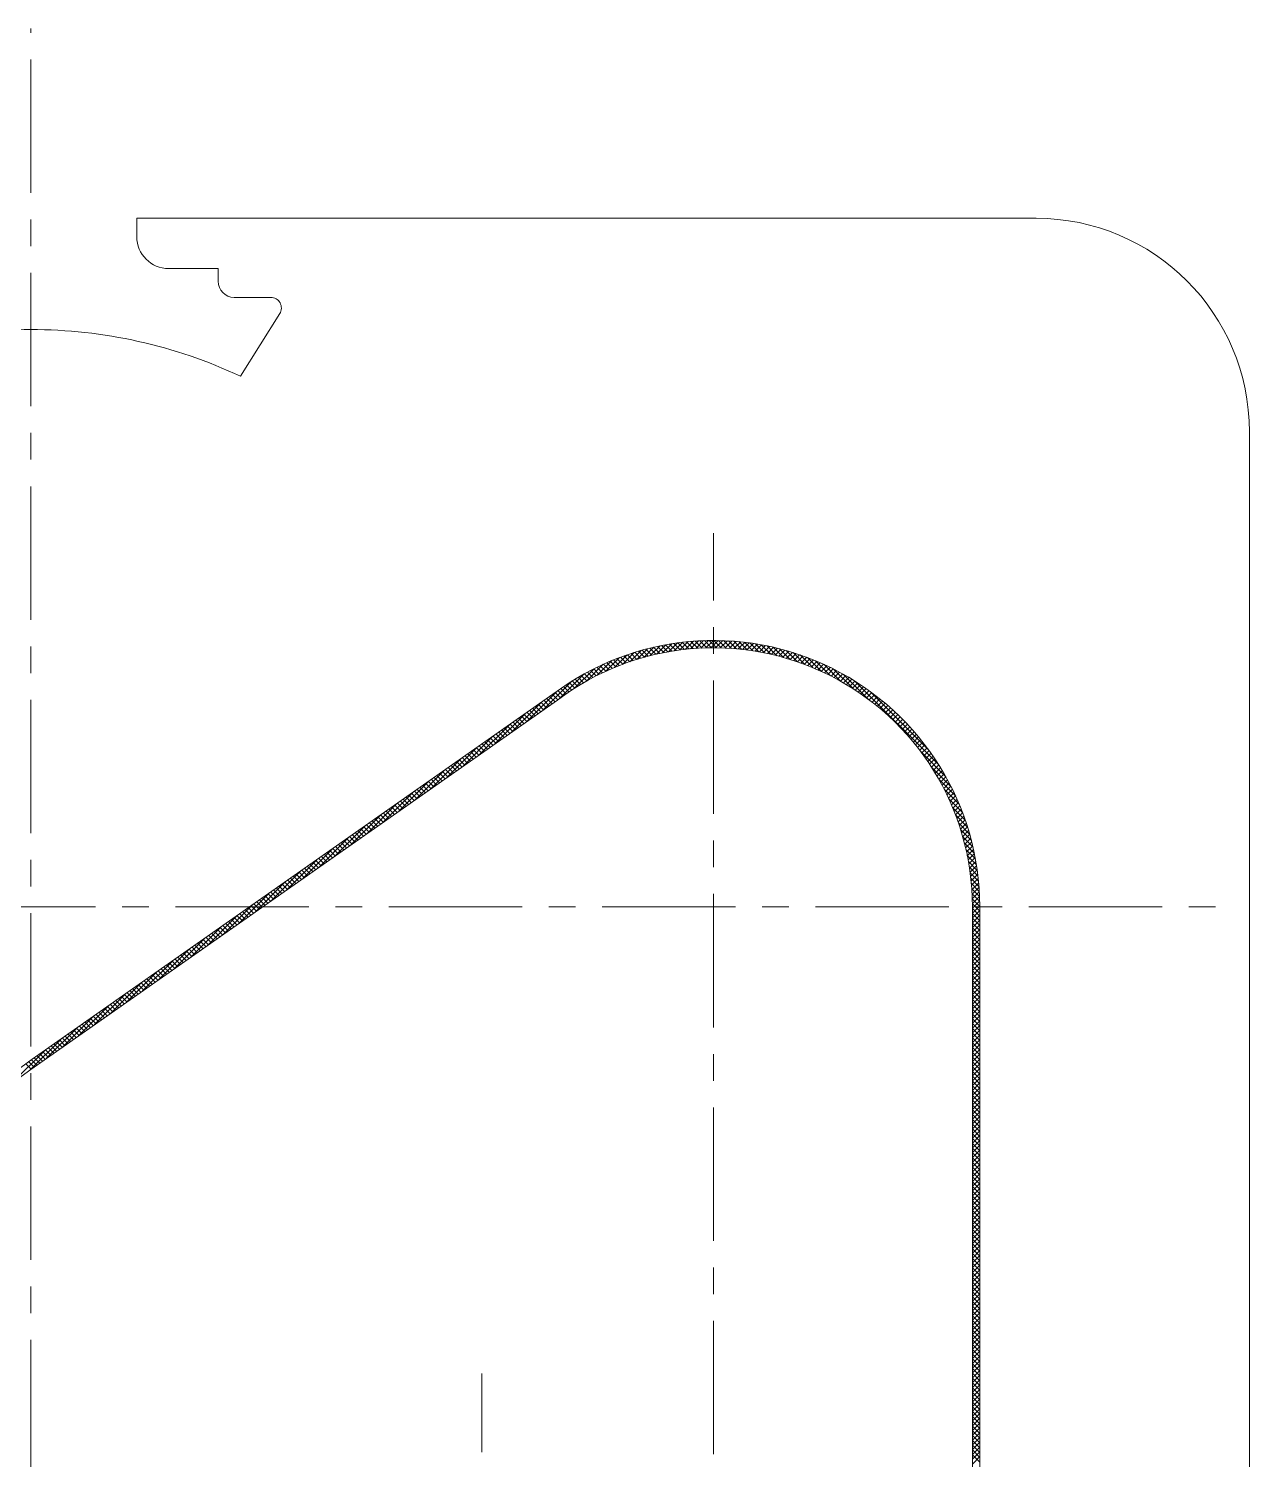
# Model space of a CAD drawing. Header units: millimetres. Extents: x -394 to 6212, y -2458 to 809.
# Drawn here: x 5289.38 to 5312.27, y -1843.2 to -1816.38 of the extents above; entities that cross this region are included whole.
import ezdxf

# ---------------------------------------------------------------- set-up
doc = ezdxf.new("R2010")
doc.units = ezdxf.units.MM
doc.linetypes.add('CENTERX2', pattern=[4, 2.5, -0.5, 0.5, -0.5])
for name, color, linetype, lineweight, true_color in [('1', 1, 'Continuous', 18, 0xff0000), ('2', 2, 'Continuous', 18, 0xffff00), ('3', 3, 'CENTERX2', 18, 0x00ff00)]:
    doc.layers.add(name, color=color, linetype=linetype, lineweight=lineweight, true_color=true_color)

msp = doc.modelspace()

# ---------------------------------------------------------------- linework, layer by layer
at = {"layer": '1'}
for p, q in [((5291.40916, -1820.27687), (5291.40916, -1819.93368)), ((5308.27104, -1819.93368), (5291.40916, -1819.93368)), ((5292.00916, -1820.87687), (5292.93528, -1820.87687)), ((5292.93528, -1820.87687), (5292.93528, -1821.11502)), ((5293.23528, -1821.41502), (5293.92084, -1821.41502)), ((5294.09039, -1821.72108), (5293.35593, -1822.89517)), ((5312.27104, -1823.93368), (5312.27104, -1889.18445)), ((5299.21164, -1828.85615), (5289.448, -1835.69914)), ((5299.2973, -1828.96487), (5289.42236, -1835.88863)), ((5307.07696, -1832.83929), (5307.07696, -1880.27884)), ((5307.21535, -1832.83929), (5307.21535, -1880.27884)), ((5289.448, -1835.69914), (5283.93341, -1839.6953)), ((5289.42236, -1835.88863), (5283.99143, -1839.82416))]:
    msp.add_line(p, q, dxfattribs=at)
for centre, radius, start, end in [((5308.27104, -1823.93368), 4, 0, 90), ((5292.00916, -1820.27687), 0.6, 180, 270), ((5293.23528, -1821.11502), 0.3, 180, 270), ((5293.92084, -1821.61502), 0.2, 327.971323, 90), ((5289.40795, -1831.23162), 9.21174, 89.910349, 115.179253), ((5289.43678, -1831.23162), 9.21174, 64.820747, 90.089651), ((5302.22236, -1832.83929), 4.99298, 0, 127.084465), ((5302.22236, -1832.83929), 4.85459, 0, 127.051655)]:
    msp.add_arc(centre, radius, start, end, dxfattribs=at)
at = {"layer": '2'}
for p, q in [((5300.51436, -1828.29508), (5300.73712, -1828.07232)), ((5300.65435, -1828.2449), (5300.86486, -1828.03439)), ((5300.78786, -1828.20148), (5300.67764, -1828.09126)), ((5300.85687, -1828.18069), (5300.74581, -1828.06962)), ((5300.78744, -1828.20161), (5300.98768, -1828.00137)), ((5300.92676, -1828.16077), (5300.8148, -1828.04881)), ((5300.99753, -1828.14175), (5300.88463, -1828.02884)), ((5300.91473, -1828.16412), (5301.10619, -1827.97266)), ((5301.06923, -1828.12364), (5300.95533, -1828.00974)), ((5301.14186, -1828.10647), (5301.02692, -1827.99152)), ((5301.03702, -1828.13163), (5301.22088, -1827.94777)), ((5301.21546, -1828.09026), (5301.09941, -1827.97422)), ((5301.15496, -1828.10349), (5301.33215, -1827.9263)), ((5301.29005, -1828.07506), (5301.17285, -1827.95785)), ((5301.36568, -1828.06088), (5301.24725, -1827.94245)), ((5301.26904, -1828.07922), (5301.44033, -1827.90793)), ((5301.44237, -1828.04776), (5301.32264, -1827.92804)), ((5301.37967, -1828.05839), (5301.54569, -1827.89237)), ((5301.52015, -1828.03575), (5301.39905, -1827.91465)), ((5301.59908, -1828.02487), (5301.47653, -1827.90232)), ((5301.48718, -1828.04068), (5301.64847, -1827.87939)), ((5301.67919, -1828.01518), (5301.5551, -1827.89109)), ((5301.59185, -1828.02581), (5301.74886, -1827.86881)), ((5301.76052, -1828.00671), (5301.63481, -1827.88099)), ((5301.69393, -1828.01354), (5301.84704, -1827.86043)), ((5301.84314, -1827.99953), (5301.71569, -1827.87208)), ((5301.79361, -1828.00366), (5301.94315, -1827.85412)), ((5301.9271, -1827.99368), (5301.7978, -1827.86439)), ((5302.01245, -1827.98923), (5301.88119, -1827.85797)), ((5301.89106, -1827.99601), (5302.03734, -1827.84973)), ((5302.09928, -1827.98625), (5301.96592, -1827.85289)), ((5301.98645, -1827.99043), (5302.12971, -1827.84716)), ((5302.18764, -1827.98482), (5302.05203, -1827.84921)), ((5302.07989, -1827.98678), (5302.22037, -1827.8463)), ((5302.27763, -1827.98501), (5302.13962, -1827.84699)), ((5302.17152, -1827.98496), (5302.30942, -1827.84706)), ((5302.36935, -1827.98692), (5302.22874, -1827.84631)), ((5302.26143, -1827.98485), (5302.39693, -1827.84935)), ((5302.46289, -1827.99065), (5302.31948, -1827.84725)), ((5302.34972, -1827.98636), (5302.48298, -1827.85311)), ((5302.55837, -1827.99633), (5302.41194, -1827.8499)), ((5302.43647, -1827.98942), (5302.56763, -1827.85825)), ((5302.65593, -1828.00409), (5302.50622, -1827.85438)), ((5302.52176, -1827.99393), (5302.65096, -1827.86473)), ((5302.75572, -1828.01408), (5302.60243, -1827.86079)), ((5302.60565, -1827.99985), (5302.73301, -1827.87248)), ((5302.6882, -1828.00709), (5302.81384, -1827.88146)), ((5302.85792, -1828.02647), (5302.70071, -1827.86927)), ((5302.76948, -1828.01562), (5302.89349, -1827.89161)), ((5302.96273, -1828.04148), (5302.80122, -1827.87997)), ((5302.84953, -1828.02537), (5302.972, -1827.9029)), ((5303.07038, -1828.05933), (5302.90411, -1827.89307)), ((5302.9284, -1828.03631), (5303.04942, -1827.91528)), ((5303.00613, -1828.04838), (5303.12579, -1827.92872)), ((5303.18117, -1828.08032), (5303.00961, -1827.90876)), ((5303.08276, -1828.06155), (5303.20113, -1827.94318)), ((5303.29543, -1828.10477), (5303.11793, -1827.92728)), ((5303.15834, -1828.07577), (5303.27548, -1827.95863)), ((5303.41356, -1828.13311), (5303.22936, -1827.9489)), ((5303.23288, -1828.09103), (5303.34887, -1827.97504)), ((5303.30643, -1828.10728), (5303.42132, -1827.99239)), ((5303.53609, -1828.16583), (5303.34423, -1827.97397)), ((5303.37902, -1828.1245), (5303.49287, -1828.01065)), ((5303.45067, -1828.14265), (5303.56352, -1828.0298)), ((5303.66364, -1828.20358), (5303.46294, -1828.00288)), ((5303.5214, -1828.16172), (5303.63332, -1828.04981)), ((5303.79704, -1828.24718), (5303.58598, -1828.03612)), ((5303.59124, -1828.18168), (5303.70226, -1828.07066)), ((5303.66022, -1828.20251), (5303.77039, -1828.09234)), ((5303.93739, -1828.29773), (5303.71398, -1828.07431)), ((5299.84176, -1828.60847), (5300.1565, -1828.29373)), ((5300.03425, -1828.50578), (5300.3151, -1828.22494)), ((5300.14159, -1828.45323), (5300.03788, -1828.34953)), ((5300.20285, -1828.42469), (5300.09863, -1828.32048)), ((5300.26482, -1828.39686), (5300.16007, -1828.29211)), ((5300.20708, -1828.42276), (5300.46347, -1828.16637)), ((5300.32752, -1828.36976), (5300.2222, -1828.26444)), ((5300.39096, -1828.34339), (5300.28504, -1828.23748)), ((5300.45515, -1828.31778), (5300.3486, -1828.21123)), ((5300.36599, -1828.35364), (5300.60367, -1828.11597)), ((5300.5201, -1828.29293), (5300.41289, -1828.18572)), ((5300.58583, -1828.26886), (5300.47792, -1828.16095)), ((5300.65235, -1828.24558), (5300.54372, -1828.13694)), ((5300.71969, -1828.22311), (5300.61029, -1828.11371)), ((5303.72834, -1828.22419), (5303.83771, -1828.11482)), ((5303.79564, -1828.2467), (5303.90424, -1828.1381)), ((5304.08622, -1828.35675), (5303.84773, -1828.11826)), ((5303.86212, -1828.27001), (5303.96999, -1828.16214)), ((5303.92782, -1828.29412), (5304.03499, -1828.18695)), ((5304.24573, -1828.42645), (5303.98829, -1828.16902)), ((5303.99273, -1828.31901), (5304.09925, -1828.21249)), ((5304.05688, -1828.34466), (5304.16277, -1828.23877)), ((5304.12028, -1828.37107), (5304.22557, -1828.26577)), ((5304.41935, -1828.51027), (5304.13711, -1828.22804)), ((5304.18294, -1828.3982), (5304.28767, -1828.29348)), ((5304.24488, -1828.42607), (5304.34907, -1828.32188)), ((5304.61302, -1828.61414), (5304.29627, -1828.29739)), ((5304.30611, -1828.45464), (5304.40979, -1828.35096)), ((5299.0251, -1829.15572), (5299.57473, -1828.60609)), ((5299.33088, -1828.93975), (5299.79403, -1828.47659)), ((5299.67603, -1828.7061), (5299.57553, -1828.60559)), ((5299.61805, -1828.74238), (5299.98457, -1828.37586)), ((5299.73192, -1828.67218), (5299.63109, -1828.57136)), ((5299.78845, -1828.63891), (5299.68728, -1828.53774)), ((5299.84563, -1828.60629), (5299.7441, -1828.50476)), ((5299.90347, -1828.57433), (5299.80156, -1828.47241)), ((5299.96198, -1828.54304), (5299.85965, -1828.44071)), ((5300.02116, -1828.51242), (5299.9184, -1828.40965)), ((5300.08103, -1828.48248), (5299.97781, -1828.37926)), ((5304.36663, -1828.48392), (5304.46983, -1828.38072)), ((5304.42647, -1828.51389), (5304.52921, -1828.41115)), ((5304.83878, -1828.7501), (5304.46897, -1828.38029)), ((5304.48561, -1828.54455), (5304.58792, -1828.44224)), ((5304.54409, -1828.57587), (5304.64599, -1828.47398)), ((5304.6019, -1828.60787), (5304.70341, -1828.50636)), ((5304.65905, -1828.64052), (5304.7602, -1828.53937)), ((5305.13102, -1828.95254), (5304.66061, -1828.48212)), ((5304.71555, -1828.67382), (5304.81636, -1828.57301)), ((5304.77141, -1828.70777), (5304.87189, -1828.60728)), ((5306.44818, -1830.1799), (5304.88175, -1828.61347)), ((5298.72461, -1829.36641), (5299.30054, -1828.79048)), ((5299.25144, -1828.99993), (5299.1505, -1828.89899)), ((5299.30237, -1828.96105), (5299.20357, -1828.86225)), ((5299.3539, -1828.92278), (5299.25492, -1828.8238)), ((5299.40604, -1828.88512), (5299.30685, -1828.78593)), ((5299.4588, -1828.84807), (5299.35938, -1828.74866)), ((5299.51217, -1828.81164), (5299.41251, -1828.71198)), ((5299.56616, -1828.77583), (5299.46624, -1828.67591)), ((5299.62078, -1828.74065), (5299.52058, -1828.64045)), ((5304.82663, -1828.74235), (5304.92681, -1828.64216)), ((5304.88122, -1828.77756), (5304.98112, -1828.67766)), ((5304.93518, -1828.8134), (5305.03482, -1828.71376)), ((5304.98852, -1828.84987), (5305.08792, -1828.75046)), ((5305.04124, -1828.88694), (5305.14042, -1828.78777)), ((5305.09336, -1828.92463), (5305.19233, -1828.82566)), ((5305.14486, -1828.96293), (5305.24365, -1828.86415)), ((5306.25964, -1829.90156), (5305.16009, -1828.80201)), ((5298.42417, -1829.57705), (5298.98912, -1829.0121)), ((5298.88021, -1829.25731), (5298.78092, -1829.15802)), ((5298.933, -1829.2203), (5298.83372, -1829.12102)), ((5298.98579, -1829.18329), (5298.88651, -1829.08401)), ((5299.03858, -1829.14627), (5298.93931, -1829.04701)), ((5299.09137, -1829.10926), (5298.99211, -1829.01)), ((5299.14416, -1829.07225), (5299.04491, -1828.973)), ((5299.19695, -1829.03523), (5299.09771, -1828.936)), ((5305.19576, -1829.00184), (5305.29438, -1828.90322)), ((5305.24606, -1829.04134), (5305.34452, -1828.94288)), ((5305.29575, -1829.08145), (5305.39409, -1828.98311)), ((5305.34486, -1829.12215), (5305.44307, -1829.02393)), ((5305.39336, -1829.16344), (5305.49148, -1829.06533)), ((5305.44128, -1829.20533), (5305.53931, -1829.1073)), ((5305.48861, -1829.2478), (5305.58657, -1829.14984)), ((5297.82375, -1829.99786), (5298.3887, -1829.43291)), ((5298.12396, -1829.78745), (5298.68891, -1829.22251)), ((5298.51068, -1829.5164), (5298.41133, -1829.41705)), ((5298.56347, -1829.47939), (5298.46531, -1829.38123)), ((5298.61626, -1829.44238), (5298.51693, -1829.34304)), ((5298.66905, -1829.40537), (5298.56972, -1829.30604)), ((5298.72184, -1829.36835), (5298.62252, -1829.26904)), ((5298.77463, -1829.33134), (5298.67532, -1829.23203)), ((5298.82742, -1829.29433), (5298.72812, -1829.19503)), ((5305.53534, -1829.29087), (5305.63325, -1829.19296)), ((5305.58149, -1829.33452), (5305.67937, -1829.23665)), ((5305.62705, -1829.37877), (5305.72491, -1829.28091)), ((5305.67202, -1829.4236), (5305.76988, -1829.32574)), ((5305.71641, -1829.46901), (5305.81428, -1829.37114)), ((5305.76021, -1829.51502), (5305.85811, -1829.41712)), ((5297.52355, -1830.20826), (5298.08849, -1829.64332)), ((5298.1411, -1829.77544), (5298.04174, -1829.67608)), ((5298.1939, -1829.73844), (5298.09454, -1829.63908)), ((5298.2467, -1829.70143), (5298.14734, -1829.60207)), ((5298.2995, -1829.66443), (5298.20014, -1829.56507)), ((5298.35229, -1829.62742), (5298.25294, -1829.52807)), ((5298.40509, -1829.59042), (5298.30573, -1829.49106)), ((5298.45789, -1829.55342), (5298.35853, -1829.45406)), ((5305.80342, -1829.56161), (5305.90137, -1829.46366)), ((5305.84604, -1829.60879), (5305.94405, -1829.51078)), ((5305.88807, -1829.65657), (5305.98616, -1829.55847)), ((5305.92951, -1829.70493), (5306.02769, -1829.60674)), ((5305.97035, -1829.75389), (5306.06865, -1829.65559)), ((5306.0106, -1829.80344), (5306.10903, -1829.70501)), ((5297.22334, -1830.41867), (5297.78828, -1829.85372)), ((5297.71872, -1830.07148), (5297.61936, -1829.97212)), ((5297.77151, -1830.03447), (5297.67216, -1829.93511)), ((5297.82431, -1829.99747), (5297.72495, -1829.89811)), ((5297.87711, -1829.96046), (5297.77775, -1829.86111)), ((5297.92991, -1829.92346), (5297.83055, -1829.8241)), ((5297.98271, -1829.88645), (5297.88335, -1829.7871)), ((5298.0355, -1829.84945), (5297.93615, -1829.75009)), ((5298.0883, -1829.81245), (5297.98894, -1829.71309)), ((5306.05025, -1829.85359), (5306.14883, -1829.75501)), ((5306.0893, -1829.90434), (5306.18805, -1829.8056)), ((5306.57953, -1830.40104), (5306.10911, -1829.93063)), ((5306.12775, -1829.9557), (5306.22667, -1829.85677)), ((5306.16559, -1830.00766), (5306.26471, -1829.90854)), ((5306.20281, -1830.06024), (5306.30216, -1829.96089)), ((5296.92313, -1830.62908), (5297.48808, -1830.06413)), ((5297.34913, -1830.33051), (5297.24977, -1830.23115)), ((5297.40193, -1830.2935), (5297.30257, -1830.19415)), ((5297.45472, -1830.2565), (5297.35537, -1830.15714)), ((5297.50752, -1830.21949), (5297.40817, -1830.12014)), ((5297.56032, -1830.18249), (5297.46096, -1830.08313)), ((5297.61312, -1830.14549), (5297.51376, -1830.04613)), ((5297.66592, -1830.10848), (5297.56656, -1830.00912)), ((5306.23943, -1830.11343), (5306.33901, -1830.01385)), ((5306.27542, -1830.16724), (5306.37526, -1830.0674)), ((5306.31079, -1830.22168), (5306.4109, -1830.12156)), ((5306.68136, -1830.59268), (5306.31155, -1830.22287)), ((5306.34552, -1830.27674), (5306.44593, -1830.17633)), ((5306.37962, -1830.33244), (5306.48035, -1830.23172)), ((5296.32271, -1831.04989), (5296.88766, -1830.48494)), ((5296.62292, -1830.83948), (5297.18787, -1830.27454)), ((5296.97954, -1830.58954), (5296.88018, -1830.49018)), ((5297.03234, -1830.55253), (5296.93298, -1830.45318)), ((5297.08514, -1830.51553), (5296.98578, -1830.41617)), ((5297.13794, -1830.47853), (5297.03858, -1830.37917)), ((5297.19073, -1830.44152), (5297.09138, -1830.34216)), ((5297.24353, -1830.40452), (5297.14417, -1830.30516)), ((5297.29633, -1830.36751), (5297.19697, -1830.26815)), ((5306.41308, -1830.38879), (5306.51415, -1830.28772)), ((5306.44589, -1830.44578), (5306.54732, -1830.34436)), ((5306.76426, -1830.76538), (5306.44751, -1830.44863)), ((5306.47805, -1830.50343), (5306.57985, -1830.40162)), ((5306.50954, -1830.56174), (5306.61174, -1830.45953)), ((5296.02251, -1831.26029), (5296.58745, -1830.69535)), ((5296.60995, -1830.84857), (5296.5106, -1830.74921)), ((5296.66275, -1830.81157), (5296.56339, -1830.71221)), ((5296.71555, -1830.77456), (5296.61619, -1830.6752)), ((5296.76835, -1830.73756), (5296.66899, -1830.6382)), ((5296.82115, -1830.70055), (5296.72179, -1830.60119)), ((5296.87395, -1830.66355), (5296.77459, -1830.56419)), ((5296.92674, -1830.62654), (5296.82739, -1830.52719)), ((5306.54036, -1830.62072), (5306.64299, -1830.51809)), ((5306.83361, -1830.92454), (5306.55138, -1830.6423)), ((5306.57049, -1830.68039), (5306.67358, -1830.5773)), ((5306.59994, -1830.74074), (5306.7035, -1830.63718)), ((5306.62869, -1830.8018), (5306.73276, -1830.69773)), ((5306.65673, -1830.86356), (5306.76132, -1830.75897)), ((5295.7223, -1831.4707), (5296.28724, -1830.90575)), ((5296.18757, -1831.1446), (5296.08821, -1831.04525)), ((5296.24037, -1831.1076), (5296.14101, -1831.00824)), ((5296.29317, -1831.0706), (5296.19381, -1830.97124)), ((5296.34596, -1831.03359), (5296.24661, -1830.93423)), ((5296.39876, -1830.99659), (5296.2994, -1830.89723)), ((5296.45156, -1830.95958), (5296.3522, -1830.86022)), ((5296.50436, -1830.92258), (5296.405, -1830.82322)), ((5296.55716, -1830.88557), (5296.4578, -1830.78622)), ((5306.89263, -1831.07336), (5306.6352, -1830.81593)), ((5306.68405, -1830.92605), (5306.7892, -1830.82089)), ((5306.94339, -1831.21392), (5306.7049, -1830.97543)), ((5306.71063, -1830.98927), (5306.81637, -1830.88353)), ((5306.73646, -1831.05323), (5306.84282, -1830.94687)), ((5306.76154, -1831.11796), (5306.86855, -1831.01095)), ((5295.42209, -1831.6811), (5295.98704, -1831.11616)), ((5295.81798, -1831.40364), (5295.71862, -1831.30428)), ((5295.87078, -1831.36663), (5295.77142, -1831.26727)), ((5295.92358, -1831.32963), (5295.82422, -1831.23027)), ((5295.97638, -1831.29262), (5295.87702, -1831.19326)), ((5296.02917, -1831.25562), (5295.92982, -1831.15626)), ((5296.08197, -1831.21861), (5295.98261, -1831.11926)), ((5296.13477, -1831.18161), (5296.03541, -1831.08225)), ((5306.98734, -1831.34767), (5306.76392, -1831.12426)), ((5306.78584, -1831.18346), (5306.89354, -1831.07576)), ((5306.80935, -1831.24975), (5306.91777, -1831.14133)), ((5307.02553, -1831.47567), (5306.81447, -1831.26461)), ((5306.83206, -1831.31685), (5306.94123, -1831.20767)), ((5306.85394, -1831.38477), (5306.96391, -1831.2748)), ((5294.82167, -1832.10191), (5295.38662, -1831.53697)), ((5295.12188, -1831.89151), (5295.68683, -1831.32656)), ((5295.4484, -1831.66267), (5295.34904, -1831.56331)), ((5295.50119, -1831.62566), (5295.40184, -1831.5263)), ((5295.55399, -1831.58866), (5295.45463, -1831.4893)), ((5295.60679, -1831.55165), (5295.50743, -1831.4523)), ((5295.65959, -1831.51465), (5295.56023, -1831.41529)), ((5295.71239, -1831.47764), (5295.61303, -1831.37829)), ((5295.76518, -1831.44064), (5295.66583, -1831.34128)), ((5307.05877, -1831.59871), (5306.85808, -1831.39801)), ((5306.87497, -1831.45354), (5306.98579, -1831.34273)), ((5306.89515, -1831.52317), (5307.00684, -1831.41147)), ((5307.08768, -1831.71742), (5306.89582, -1831.52556)), ((5306.91444, -1831.59368), (5307.02706, -1831.48106)), ((5306.93282, -1831.6651), (5307.04642, -1831.5515)), ((5294.52147, -1832.31232), (5295.08641, -1831.74737)), ((5295.07881, -1831.9217), (5294.97945, -1831.82234)), ((5295.13161, -1831.88469), (5295.03225, -1831.78533)), ((5295.1844, -1831.84769), (5295.08505, -1831.74833)), ((5295.2372, -1831.81068), (5295.13784, -1831.71133)), ((5295.29, -1831.77368), (5295.19064, -1831.67432)), ((5295.3428, -1831.73668), (5295.24344, -1831.63732)), ((5295.3956, -1831.69967), (5295.29624, -1831.60031)), ((5307.11275, -1831.83229), (5306.92854, -1831.64809)), ((5306.95027, -1831.73746), (5307.0649, -1831.62283)), ((5307.13437, -1831.94372), (5306.95688, -1831.76622)), ((5306.96675, -1831.81077), (5307.08247, -1831.69506)), ((5306.98226, -1831.88507), (5307.09911, -1831.76821)), ((5306.99674, -1831.96039), (5307.1148, -1831.84233)), ((5294.22126, -1832.52273), (5294.7862, -1831.95778)), ((5294.65642, -1832.21773), (5294.55706, -1832.11837)), ((5294.70922, -1832.18073), (5294.60986, -1832.08137)), ((5294.76202, -1832.14372), (5294.66266, -1832.04437)), ((5294.81482, -1832.10672), (5294.71546, -1832.00736)), ((5294.86762, -1832.06971), (5294.76826, -1831.97036)), ((5294.92041, -1832.03271), (5294.82106, -1831.93335)), ((5294.97321, -1831.99571), (5294.87385, -1831.89635)), ((5295.02601, -1831.9587), (5294.92665, -1831.85934)), ((5307.1529, -1832.05204), (5306.98133, -1831.88048)), ((5307.16859, -1832.15754), (5307.00232, -1831.99127)), ((5307.01017, -1832.03677), (5307.12951, -1831.91743)), ((5307.18168, -1832.26043), (5307.02017, -1832.09892)), ((5307.02251, -1832.11423), (5307.1432, -1831.99354)), ((5307.03372, -1832.19282), (5307.15584, -1832.0707)), ((5293.62084, -1832.94354), (5294.18579, -1832.37859)), ((5293.92105, -1832.73313), (5294.48599, -1832.16819)), ((5294.28684, -1832.47676), (5294.18748, -1832.37741)), ((5294.33963, -1832.43976), (5294.24028, -1832.3404)), ((5294.39243, -1832.40275), (5294.29307, -1832.3034)), ((5294.44523, -1832.36575), (5294.34587, -1832.26639)), ((5294.49803, -1832.32875), (5294.39867, -1832.22939)), ((5294.55083, -1832.29174), (5294.45147, -1832.19238)), ((5294.60362, -1832.25474), (5294.50427, -1832.15538)), ((5307.19238, -1832.36094), (5307.03518, -1832.20373)), ((5307.04377, -1832.27257), (5307.16739, -1832.14895)), ((5307.20086, -1832.45922), (5307.04757, -1832.30593)), ((5307.0526, -1832.35355), (5307.17783, -1832.22832)), ((5307.06016, -1832.43579), (5307.18709, -1832.30885)), ((5293.32063, -1833.15394), (5293.88558, -1832.589)), ((5293.91725, -1832.73579), (5293.81789, -1832.63644)), ((5293.97005, -1832.69879), (5293.87069, -1832.59943)), ((5294.02285, -1832.66179), (5293.92349, -1832.56243)), ((5294.07564, -1832.62478), (5293.97629, -1832.52542)), ((5294.12844, -1832.58778), (5294.02908, -1832.48842)), ((5294.18124, -1832.55077), (5294.08188, -1832.45141)), ((5294.23404, -1832.51377), (5294.13468, -1832.41441)), ((5307.20727, -1832.55543), (5307.05756, -1832.40572)), ((5307.21175, -1832.64971), (5307.06532, -1832.50328)), ((5307.0664, -1832.51934), (5307.19515, -1832.3906)), ((5307.2144, -1832.74217), (5307.071, -1832.59876)), ((5307.07127, -1832.60428), (5307.20194, -1832.47361)), ((5307.07468, -1832.69067), (5307.20741, -1832.55794)), ((5307.07658, -1832.77858), (5307.21151, -1832.64364)), ((5293.02042, -1833.36435), (5293.58537, -1832.7994)), ((5293.54766, -1832.99483), (5293.4483, -1832.89547)), ((5293.60046, -1832.95782), (5293.5011, -1832.85846)), ((5293.65326, -1832.92082), (5293.5539, -1832.82146)), ((5293.70606, -1832.88381), (5293.6067, -1832.78445)), ((5293.75885, -1832.84681), (5293.6595, -1832.74745)), ((5293.81165, -1832.8098), (5293.71229, -1832.71045)), ((5293.86445, -1832.7728), (5293.76509, -1832.67344)), ((5307.21534, -1832.83291), (5307.07473, -1832.6923)), ((5307.21535, -1832.92272), (5307.07664, -1832.78402)), ((5307.21535, -1833.01252), (5307.07683, -1832.87401)), ((5307.07687, -1832.86809), (5307.21417, -1832.73079)), ((5307.07696, -1832.9578), (5307.21531, -1832.81945)), ((5307.07696, -1833.04761), (5307.21535, -1832.90922)), ((5292.72022, -1833.57475), (5293.28516, -1833.00981)), ((5293.12528, -1833.29086), (5293.02592, -1833.1915)), ((5293.17807, -1833.25386), (5293.07872, -1833.1545)), ((5293.23087, -1833.21685), (5293.13151, -1833.11749)), ((5293.28367, -1833.17985), (5293.18431, -1833.08049)), ((5293.33647, -1833.14284), (5293.23711, -1833.04348)), ((5293.38927, -1833.10584), (5293.28991, -1833.00648)), ((5293.44207, -1833.06883), (5293.34271, -1832.96948)), ((5293.49486, -1833.03183), (5293.39551, -1832.93247)), ((5307.21535, -1833.10232), (5307.07696, -1832.96394)), ((5307.07696, -1833.13741), (5307.21535, -1832.99902)), ((5307.21535, -1833.19213), (5307.07696, -1833.05374)), ((5307.07696, -1833.22721), (5307.21535, -1833.08882)), ((5307.21535, -1833.28193), (5307.07696, -1833.14354)), ((5307.07696, -1833.31701), (5307.21535, -1833.17862)), ((5292.1198, -1833.99556), (5292.68475, -1833.43062)), ((5292.42001, -1833.78516), (5292.98495, -1833.22021)), ((5292.75569, -1833.54989), (5292.65633, -1833.45053)), ((5292.80849, -1833.51289), (5292.70913, -1833.41353)), ((5292.86129, -1833.47588), (5292.76193, -1833.37652)), ((5292.91408, -1833.43888), (5292.81473, -1833.33952)), ((5292.96688, -1833.40187), (5292.86752, -1833.30252)), ((5293.01968, -1833.36487), (5292.92032, -1833.26551)), ((5293.07248, -1833.32786), (5292.97312, -1833.22851)), ((5307.21535, -1833.37173), (5307.07696, -1833.23334)), ((5307.07696, -1833.40682), (5307.21535, -1833.26843)), ((5307.21535, -1833.46153), (5307.07696, -1833.32315)), ((5307.07696, -1833.49662), (5307.21535, -1833.35823)), ((5307.21535, -1833.55134), (5307.07696, -1833.41295)), ((5307.07696, -1833.58642), (5307.21535, -1833.44803)), ((5291.81959, -1834.20597), (5292.38454, -1833.64102)), ((5292.3861, -1833.80892), (5292.28674, -1833.70956)), ((5292.4389, -1833.77192), (5292.33954, -1833.67256)), ((5292.4917, -1833.73491), (5292.39234, -1833.63556)), ((5292.5445, -1833.69791), (5292.44514, -1833.59855)), ((5292.59729, -1833.6609), (5292.49794, -1833.56155)), ((5292.65009, -1833.6239), (5292.55074, -1833.52454)), ((5292.70289, -1833.5869), (5292.60353, -1833.48754)), ((5307.21535, -1833.64114), (5307.07696, -1833.50275)), ((5307.07696, -1833.67622), (5307.21535, -1833.53783)), ((5307.21535, -1833.73094), (5307.07696, -1833.59255)), ((5307.07696, -1833.76603), (5307.21535, -1833.62764)), ((5307.21535, -1833.82075), (5307.07696, -1833.68236)), ((5307.07696, -1833.85583), (5307.21535, -1833.71744)), ((5291.51938, -1834.41637), (5292.08433, -1833.85143)), ((5292.01652, -1834.06795), (5291.91716, -1833.9686)), ((5292.06931, -1834.03095), (5291.96996, -1833.93159)), ((5292.12211, -1833.99394), (5292.02275, -1833.89459)), ((5292.17491, -1833.95694), (5292.07555, -1833.85758)), ((5292.22771, -1833.91994), (5292.12835, -1833.82058)), ((5292.28051, -1833.88293), (5292.18115, -1833.78357)), ((5292.3333, -1833.84593), (5292.23395, -1833.74657)), ((5307.21535, -1833.91055), (5307.07696, -1833.77216)), ((5307.07696, -1833.94563), (5307.21535, -1833.80724)), ((5307.21535, -1834.00035), (5307.07696, -1833.86196)), ((5307.07696, -1834.03543), (5307.21535, -1833.89704)), ((5307.21535, -1834.09015), (5307.07696, -1833.95176)), ((5307.07696, -1834.12524), (5307.21535, -1833.98685)), ((5291.21918, -1834.62678), (5291.78412, -1834.06183)), ((5291.59413, -1834.36399), (5291.49477, -1834.26463)), ((5291.64693, -1834.32698), (5291.54757, -1834.22763)), ((5291.69973, -1834.28998), (5291.60037, -1834.19062)), ((5291.75252, -1834.25298), (5291.65317, -1834.15362)), ((5291.80532, -1834.21597), (5291.70596, -1834.11661)), ((5291.85812, -1834.17897), (5291.75876, -1834.07961)), ((5291.91092, -1834.14196), (5291.81156, -1834.0426)), ((5291.96372, -1834.10496), (5291.86436, -1834.0056)), ((5307.21535, -1834.17996), (5307.07696, -1834.04157)), ((5307.07696, -1834.21504), (5307.21535, -1834.07665)), ((5307.21535, -1834.26976), (5307.07696, -1834.13137)), ((5307.07696, -1834.30484), (5307.21535, -1834.16645)), ((5307.21535, -1834.35956), (5307.07696, -1834.22117)), ((5307.07696, -1834.39464), (5307.21535, -1834.25625)), ((5290.61876, -1835.04759), (5291.18371, -1834.48265)), ((5290.91897, -1834.83719), (5291.48391, -1834.27224)), ((5291.22454, -1834.62302), (5291.12518, -1834.52366)), ((5291.27734, -1834.58601), (5291.17798, -1834.48666)), ((5291.33014, -1834.54901), (5291.23078, -1834.44965)), ((5291.38294, -1834.51201), (5291.28358, -1834.41265)), ((5291.43574, -1834.475), (5291.33638, -1834.37564)), ((5291.48853, -1834.438), (5291.38918, -1834.33864)), ((5291.54133, -1834.40099), (5291.44197, -1834.30163)), ((5307.21535, -1834.44936), (5307.07696, -1834.31097)), ((5307.07696, -1834.48445), (5307.21535, -1834.34606)), ((5307.21535, -1834.53917), (5307.07696, -1834.40078)), ((5307.07696, -1834.57425), (5307.21535, -1834.43586)), ((5307.21535, -1834.62897), (5307.07696, -1834.49058)), ((5307.07696, -1834.66405), (5307.21535, -1834.52566)), ((5290.31855, -1835.258), (5290.8835, -1834.69305)), ((5290.85496, -1834.88205), (5290.7556, -1834.78269)), ((5290.90775, -1834.84505), (5290.8084, -1834.74569)), ((5290.96055, -1834.80804), (5290.86119, -1834.70868)), ((5291.01335, -1834.77104), (5290.91399, -1834.67168)), ((5291.06615, -1834.73403), (5290.96679, -1834.63467)), ((5291.11895, -1834.69703), (5291.01959, -1834.59767)), ((5291.17174, -1834.66002), (5291.07239, -1834.56067)), ((5307.21535, -1834.71877), (5307.07696, -1834.58038)), ((5307.07696, -1834.75385), (5307.21535, -1834.61546)), ((5307.21535, -1834.80857), (5307.07696, -1834.67018)), ((5307.07696, -1834.84366), (5307.21535, -1834.70527)), ((5307.21535, -1834.89838), (5307.07696, -1834.75999)), ((5307.07696, -1834.93346), (5307.21535, -1834.79507)), ((5290.01834, -1835.4684), (5290.58329, -1834.90346)), ((5290.48537, -1835.14108), (5290.38601, -1835.04172)), ((5290.53817, -1835.10408), (5290.43881, -1835.00472)), ((5290.59097, -1835.06707), (5290.49161, -1834.96771)), ((5290.64376, -1835.03007), (5290.54441, -1834.93071)), ((5290.69656, -1834.99306), (5290.5972, -1834.89371)), ((5290.74936, -1834.95606), (5290.65, -1834.8567)), ((5290.80216, -1834.91905), (5290.7028, -1834.8197)), ((5307.21535, -1834.98818), (5307.07696, -1834.84979)), ((5307.07696, -1835.02326), (5307.21535, -1834.88487)), ((5307.21535, -1835.07798), (5307.07696, -1834.93959)), ((5307.07696, -1835.11306), (5307.21535, -1834.97468)), ((5307.21535, -1835.16778), (5307.07696, -1835.02939)), ((5307.07696, -1835.20287), (5307.21535, -1835.06448)), ((5289.40839, -1835.89875), (5289.98287, -1835.32427)), ((5289.71814, -1835.67881), (5290.28308, -1835.11386)), ((5290.06298, -1835.43712), (5289.96363, -1835.33776)), ((5290.11578, -1835.40011), (5290.01642, -1835.30075)), ((5290.16858, -1835.36311), (5290.06922, -1835.26375)), ((5290.22138, -1835.3261), (5290.12202, -1835.22674)), ((5290.27418, -1835.2891), (5290.17482, -1835.18974)), ((5290.32697, -1835.25209), (5290.22762, -1835.15274)), ((5290.37977, -1835.21509), (5290.28041, -1835.11573)), ((5290.43257, -1835.17809), (5290.33321, -1835.07873)), ((5307.21535, -1835.25759), (5307.07696, -1835.1192)), ((5307.07696, -1835.29267), (5307.21535, -1835.15428)), ((5307.21535, -1835.34739), (5307.07696, -1835.209)), ((5307.07696, -1835.38247), (5307.21535, -1835.24408)), ((5307.21535, -1835.43719), (5307.07696, -1835.2988)), ((5307.07696, -1835.47227), (5307.21535, -1835.33389)), ((5289.08225, -1836.13509), (5289.68267, -1835.53467)), ((5289.6934, -1835.69615), (5289.59404, -1835.59679)), ((5289.74619, -1835.65914), (5289.64684, -1835.55978)), ((5289.79899, -1835.62214), (5289.69963, -1835.52278)), ((5289.85179, -1835.58513), (5289.75243, -1835.48578)), ((5289.90459, -1835.54813), (5289.80523, -1835.44877)), ((5289.95739, -1835.51113), (5289.85803, -1835.41177)), ((5290.01019, -1835.47412), (5289.91083, -1835.37476)), ((5307.21535, -1835.52699), (5307.07696, -1835.3886)), ((5307.07696, -1835.56208), (5307.21535, -1835.42369)), ((5307.21535, -1835.6168), (5307.07696, -1835.47841)), ((5307.07696, -1835.65188), (5307.21535, -1835.51349)), ((5307.21535, -1835.7066), (5307.07696, -1835.56821)), ((5307.07696, -1835.74168), (5307.21535, -1835.60329)), ((5289.43077, -1835.88253), (5289.33167, -1835.78344)), ((5289.48368, -1835.84564), (5289.38374, -1835.74571)), ((5289.53647, -1835.80862), (5289.43581, -1835.70797)), ((5289.58925, -1835.77161), (5289.48844, -1835.6708)), ((5289.6406, -1835.73315), (5289.54124, -1835.63379)), ((5307.21535, -1835.7964), (5307.07696, -1835.65801)), ((5307.07696, -1835.83149), (5307.21535, -1835.6931)), ((5307.21535, -1835.8862), (5307.07696, -1835.74781)), ((5307.07696, -1835.92129), (5307.21535, -1835.7829)), ((5307.21535, -1835.97601), (5307.07696, -1835.83762)), ((5307.07696, -1836.01109), (5307.21535, -1835.8727)), ((5307.21535, -1836.06581), (5307.07696, -1835.92742)), ((5307.07696, -1836.10089), (5307.21535, -1835.9625)), ((5307.21535, -1836.15561), (5307.07696, -1836.01722)), ((5307.07696, -1836.1907), (5307.21535, -1836.05231)), ((5307.21535, -1836.24541), (5307.07696, -1836.10702)), ((5307.07696, -1836.2805), (5307.21535, -1836.14211)), ((5307.21535, -1836.33522), (5307.07696, -1836.19683)), ((5307.07696, -1836.3703), (5307.21535, -1836.23191)), ((5307.21535, -1836.42502), (5307.07696, -1836.28663)), ((5307.07696, -1836.4601), (5307.21535, -1836.32171)), ((5307.21535, -1836.51482), (5307.07696, -1836.37643)), ((5307.07696, -1836.54991), (5307.21535, -1836.41152)), ((5307.21535, -1836.60462), (5307.07696, -1836.46624)), ((5307.07696, -1836.63971), (5307.21535, -1836.50132)), ((5307.21535, -1836.69443), (5307.07696, -1836.55604)), ((5307.07696, -1836.72951), (5307.21535, -1836.59112)), ((5307.21535, -1836.78423), (5307.07696, -1836.64584)), ((5307.07696, -1836.81931), (5307.21535, -1836.68092)), ((5307.21535, -1836.87403), (5307.07696, -1836.73564)), ((5307.07696, -1836.90912), (5307.21535, -1836.77073)), ((5307.21535, -1836.96383), (5307.07696, -1836.82545)), ((5307.07696, -1836.99892), (5307.21535, -1836.86053)), ((5307.21535, -1837.05364), (5307.07696, -1836.91525)), ((5307.07696, -1837.08872), (5307.21535, -1836.95033)), ((5307.21535, -1837.14344), (5307.07696, -1837.00505)), ((5307.07696, -1837.17852), (5307.21535, -1837.04013)), ((5307.21535, -1837.23324), (5307.07696, -1837.09485)), ((5307.07696, -1837.26833), (5307.21535, -1837.12994)), ((5307.21535, -1837.32305), (5307.07696, -1837.18466)), ((5307.07696, -1837.35813), (5307.21535, -1837.21974)), ((5307.21535, -1837.41285), (5307.07696, -1837.27446)), ((5307.07696, -1837.44793), (5307.21535, -1837.30954)), ((5307.21535, -1837.50265), (5307.07696, -1837.36426)), ((5307.07696, -1837.53773), (5307.21535, -1837.39934)), ((5307.21535, -1837.59245), (5307.07696, -1837.45406)), ((5307.07696, -1837.62754), (5307.21535, -1837.48915)), ((5307.21535, -1837.68226), (5307.07696, -1837.54387)), ((5307.07696, -1837.71734), (5307.21535, -1837.57895)), ((5307.21535, -1837.77206), (5307.07696, -1837.63367)), ((5307.07696, -1837.80714), (5307.21535, -1837.66875)), ((5307.21535, -1837.86186), (5307.07696, -1837.72347)), ((5307.07696, -1837.89694), (5307.21535, -1837.75855)), ((5307.21535, -1837.95166), (5307.07696, -1837.81327)), ((5307.07696, -1837.98675), (5307.21535, -1837.84836)), ((5307.21535, -1838.04147), (5307.07696, -1837.90308)), ((5307.07696, -1838.07655), (5307.21535, -1837.93816)), ((5307.21535, -1838.13127), (5307.07696, -1837.99288)), ((5307.07696, -1838.16635), (5307.21535, -1838.02796)), ((5307.21535, -1838.22107), (5307.07696, -1838.08268)), ((5307.07696, -1838.25615), (5307.21535, -1838.11776)), ((5307.21535, -1838.31087), (5307.07696, -1838.17248)), ((5307.07696, -1838.34596), (5307.21535, -1838.20757)), ((5307.21535, -1838.40068), (5307.07696, -1838.26229)), ((5307.07696, -1838.43576), (5307.21535, -1838.29737)), ((5307.21535, -1838.49048), (5307.07696, -1838.35209)), ((5307.07696, -1838.52556), (5307.21535, -1838.38717)), ((5307.21535, -1838.58028), (5307.07696, -1838.44189)), ((5307.07696, -1838.61536), (5307.21535, -1838.47698)), ((5307.21535, -1838.67008), (5307.07696, -1838.53169)), ((5307.07696, -1838.70517), (5307.21535, -1838.56678)), ((5307.21535, -1838.75989), (5307.07696, -1838.6215)), ((5307.07696, -1838.79497), (5307.21535, -1838.65658)), ((5307.21535, -1838.84969), (5307.07696, -1838.7113)), ((5307.07696, -1838.88477), (5307.21535, -1838.74638)), ((5307.21535, -1838.93949), (5307.07696, -1838.8011)), ((5307.07696, -1838.97457), (5307.21535, -1838.83619)), ((5307.21535, -1839.02929), (5307.07696, -1838.8909)), ((5307.07696, -1839.06438), (5307.21535, -1838.92599)), ((5307.21535, -1839.1191), (5307.07696, -1838.98071)), ((5307.07696, -1839.15418), (5307.21535, -1839.01579)), ((5307.21535, -1839.2089), (5307.07696, -1839.07051)), ((5307.07696, -1839.24398), (5307.21535, -1839.10559)), ((5307.21535, -1839.2987), (5307.07696, -1839.16031)), ((5307.07696, -1839.33379), (5307.21535, -1839.1954)), ((5307.21535, -1839.3885), (5307.07696, -1839.25011)), ((5307.07696, -1839.42359), (5307.21535, -1839.2852)), ((5307.21535, -1839.47831), (5307.07696, -1839.33992)), ((5307.07696, -1839.51339), (5307.21535, -1839.375)), ((5307.21535, -1839.56811), (5307.07696, -1839.42972)), ((5307.07696, -1839.60319), (5307.21535, -1839.4648)), ((5307.21535, -1839.65791), (5307.07696, -1839.51952)), ((5307.07696, -1839.693), (5307.21535, -1839.55461)), ((5307.21535, -1839.74771), (5307.07696, -1839.60932)), ((5307.07696, -1839.7828), (5307.21535, -1839.64441)), ((5307.21535, -1839.83752), (5307.07696, -1839.69913)), ((5307.07696, -1839.8726), (5307.21535, -1839.73421)), ((5307.21535, -1839.92732), (5307.07696, -1839.78893)), ((5307.07696, -1839.9624), (5307.21535, -1839.82401)), ((5307.21535, -1840.01712), (5307.07696, -1839.87873)), ((5307.07696, -1840.05221), (5307.21535, -1839.91382)), ((5307.21535, -1840.10692), (5307.07696, -1839.96853)), ((5307.07696, -1840.14201), (5307.21535, -1840.00362)), ((5307.21535, -1840.19673), (5307.07696, -1840.05834)), ((5307.07696, -1840.23181), (5307.21535, -1840.09342)), ((5307.21535, -1840.28653), (5307.07696, -1840.14814)), ((5307.07696, -1840.32161), (5307.21535, -1840.18322)), ((5307.21535, -1840.37633), (5307.07696, -1840.23794)), ((5307.07696, -1840.41142), (5307.21535, -1840.27303)), ((5307.21535, -1840.46613), (5307.07696, -1840.32775)), ((5307.07696, -1840.50122), (5307.21535, -1840.36283)), ((5307.21535, -1840.55594), (5307.07696, -1840.41755)), ((5307.07696, -1840.59102), (5307.21535, -1840.45263)), ((5307.21535, -1840.64574), (5307.07696, -1840.50735)), ((5307.07696, -1840.68082), (5307.21535, -1840.54243)), ((5307.21535, -1840.73554), (5307.07696, -1840.59715)), ((5307.07696, -1840.77063), (5307.21535, -1840.63224)), ((5307.21535, -1840.82534), (5307.07696, -1840.68696)), ((5307.07696, -1840.86043), (5307.21535, -1840.72204)), ((5307.21535, -1840.91515), (5307.07696, -1840.77676)), ((5307.07696, -1840.95023), (5307.21535, -1840.81184)), ((5307.21535, -1841.00495), (5307.07696, -1840.86656)), ((5307.07696, -1841.04003), (5307.21535, -1840.90164)), ((5307.21535, -1841.09475), (5307.07696, -1840.95636)), ((5307.07696, -1841.12984), (5307.21535, -1840.99145)), ((5307.21535, -1841.18456), (5307.07696, -1841.04617)), ((5307.07696, -1841.21964), (5307.21535, -1841.08125)), ((5307.21535, -1841.27436), (5307.07696, -1841.13597)), ((5307.07696, -1841.30944), (5307.21535, -1841.17105)), ((5307.21535, -1841.36416), (5307.07696, -1841.22577)), ((5307.07696, -1841.39924), (5307.21535, -1841.26085)), ((5307.21535, -1841.45396), (5307.07696, -1841.31557)), ((5307.07696, -1841.48905), (5307.21535, -1841.35066)), ((5307.21535, -1841.54377), (5307.07696, -1841.40538)), ((5307.07696, -1841.57885), (5307.21535, -1841.44046)), ((5307.21535, -1841.63357), (5307.07696, -1841.49518)), ((5307.07696, -1841.66865), (5307.21535, -1841.53026)), ((5307.21535, -1841.72337), (5307.07696, -1841.58498)), ((5307.07696, -1841.75845), (5307.21535, -1841.62006)), ((5307.21535, -1841.81317), (5307.07696, -1841.67478)), ((5307.07696, -1841.84826), (5307.21535, -1841.70987)), ((5307.21535, -1841.90298), (5307.07696, -1841.76459)), ((5307.07696, -1841.93806), (5307.21535, -1841.79967)), ((5307.21535, -1841.99278), (5307.07696, -1841.85439)), ((5307.07696, -1842.02786), (5307.21535, -1841.88947)), ((5307.21535, -1842.08258), (5307.07696, -1841.94419)), ((5307.07696, -1842.11766), (5307.21535, -1841.97927)), ((5307.21535, -1842.17238), (5307.07696, -1842.03399)), ((5307.07696, -1842.20747), (5307.21535, -1842.06908)), ((5307.21535, -1842.26219), (5307.07696, -1842.1238)), ((5307.07696, -1842.29727), (5307.21535, -1842.15888)), ((5307.21535, -1842.35199), (5307.07696, -1842.2136)), ((5307.07696, -1842.38707), (5307.21535, -1842.24868)), ((5307.21535, -1842.44179), (5307.07696, -1842.3034)), ((5307.07696, -1842.47687), (5307.21535, -1842.33849)), ((5307.21535, -1842.53159), (5307.07696, -1842.3932)), ((5307.07696, -1842.56668), (5307.21535, -1842.42829)), ((5307.21535, -1842.6214), (5307.07696, -1842.48301)), ((5307.07696, -1842.65648), (5307.21535, -1842.51809)), ((5307.21535, -1842.7112), (5307.07696, -1842.57281)), ((5307.07696, -1842.74628), (5307.21535, -1842.60789)), ((5307.21535, -1842.801), (5307.07696, -1842.66261)), ((5307.07696, -1842.83608), (5307.21535, -1842.6977)), ((5307.21535, -1842.8908), (5307.07696, -1842.75241)), ((5307.07696, -1842.92589), (5307.21535, -1842.7875)), ((5307.21535, -1842.98061), (5307.07696, -1842.84222)), ((5307.07696, -1843.01569), (5307.21535, -1842.8773)), ((5307.21535, -1843.07041), (5307.07696, -1842.93202)), ((5307.07696, -1843.10549), (5307.21535, -1842.9671)), ((5307.21535, -1843.16021), (5307.07696, -1843.02182)), ((5307.07696, -1843.1953), (5307.21535, -1843.05691)), ((5307.21535, -1843.25001), (5307.07696, -1843.11162)), ((5307.07696, -1843.2851), (5307.21535, -1843.14671))]:
    msp.add_line(p, q, dxfattribs=at)
at = {"layer": '3'}
for p, q in [((5289.42236, -1895.45793), (5289.42236, -1816.37768)), ((5302.22236, -1843.09929), (5302.22236, -1825.83885)), ((5268.13599, -1832.83929), (5312.00345, -1832.83929)), ((5297.88236, -1871.06364), (5297.88236, -1841.58908))]:
    msp.add_line(p, q, dxfattribs=at)

doc.saveas('drawing.dxf')
